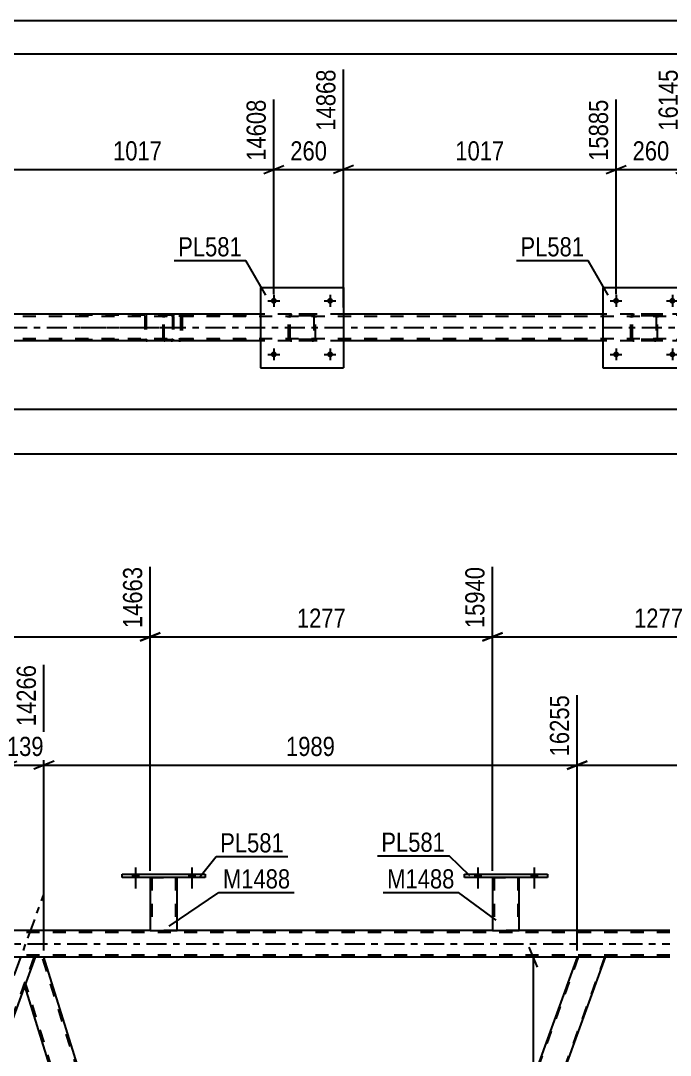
# Model space of a CAD drawing. Header units: millimetres. Extents: x 0 to 841, y 0 to 594.
# Drawn here: x 641.5 to 738.4, y 439.5 to 594 of the extents above; entities that cross this region are included whole.
import ezdxf

# ---------------------------------------------------------------- set-up
doc = ezdxf.new("R2010")
doc.units = ezdxf.units.MM
doc.linetypes.add('DXK_LINE_DOT2', pattern=[3.9198, 1.9599, -1.9599])
doc.linetypes.add('DXK_LINE_DOT3', pattern=[5.9187, 2.979, -0.9799, 0.9799, -0.9799])
doc.styles.add('Arial Narrow', font='ARIALN.TTF', dxfattribs={"height": 0.2})

# ---------------------------------------------------------------- blocks, each defined once
blk = doc.blocks.new('Unknown-814553119-1135')
at = {"color": 5, "linetype": 'Continuous'}
for p, q in [((841, 594), (0, 594)), ((836, 589), (5, 589))]:
    blk.add_line(p, q, dxfattribs=at)
blk = doc.blocks.new('Part-814553119-2887 - 2837')
at = {"color": 2, "linetype": 'Continuous'}
for p, q in [((677.23, 550.17), (638.55, 550.17)), ((728.31, 550.17), (689.63, 550.17)), ((677.23, 546.17), (638.55, 546.17)), ((728.31, 546.17), (689.63, 546.17))]:
    blk.add_line(p, q, dxfattribs=at)
at = {"color": 7, "linetype": 'DXK_LINE_DOT2'}
for p, q in [((689.63, 550.17), (677.23, 550.17)), ((740.71, 550.17), (728.31, 550.17)), ((757.39, 549.85), (94.93, 549.85)), ((757.39, 546.49), (94.93, 546.49)), ((689.63, 546.17), (677.23, 546.17)), ((740.71, 546.17), (728.31, 546.17))]:
    blk.add_line(p, q, dxfattribs=at)
at = {"color": 7, "linetype": 'DXK_LINE_DOT3'}
blk.add_line((94.93, 548.17), (757.39, 548.17), dxfattribs=at)
blk = doc.blocks.new('Part-814553119-2978 - 2837')
at = {"color": 2, "linetype": 'Continuous'}
for p, q in [((728.31, 554.17), (728.31, 542.17)), ((728.31, 554.17), (740.71, 554.17)), ((740.71, 554.17), (740.71, 542.17)), ((728.31, 542.17), (740.71, 542.17))]:
    blk.add_line(p, q, dxfattribs=at)
blk = doc.blocks.new('Part-814553119-2979 - 2837')
at = {"color": 7, "linetype": 'DXK_LINE_DOT2'}
for p, q in [((732.81, 550.13), (732.99, 550.17)), ((732.99, 550.17), (732.81, 550.13)), ((736.03, 550.17), (732.99, 550.17)), ((736.03, 550.17), (736.22, 550.13)), ((736.22, 550.13), (736.03, 550.17)), ((732.51, 549.69), (732.55, 549.87)), ((732.55, 549.87), (732.51, 549.69)), ((732.51, 546.65), (732.51, 549.69)), ((732.75, 549.69), (732.77, 549.78)), ((732.75, 546.65), (732.75, 549.69)), ((732.77, 549.78), (732.82, 549.86)), ((732.82, 549.86), (732.9, 549.91)), ((732.9, 549.91), (732.99, 549.93)), ((736.03, 549.93), (732.99, 549.93)), ((736.03, 549.93), (736.12, 549.91)), ((736.12, 549.91), (736.2, 549.86)), ((736.2, 549.86), (736.25, 549.78)), ((736.25, 549.78), (736.27, 549.69)), ((736.27, 549.69), (736.27, 546.65)), ((736.48, 549.87), (736.51, 549.69)), ((736.51, 549.69), (736.48, 549.87)), ((736.51, 546.65), (736.51, 549.69)), ((732.55, 546.46), (732.51, 546.65)), ((732.51, 546.65), (732.55, 546.46)), ((732.77, 546.55), (732.75, 546.65)), ((732.82, 546.48), (732.77, 546.55)), ((732.99, 546.17), (732.81, 546.2)), ((732.81, 546.2), (732.99, 546.17)), ((732.9, 546.42), (732.82, 546.48)), ((732.99, 546.41), (732.9, 546.42)), ((736.03, 546.41), (732.99, 546.41)), ((736.03, 546.17), (732.99, 546.17)), ((736.12, 546.42), (736.03, 546.41)), ((736.22, 546.2), (736.03, 546.17)), ((736.03, 546.17), (736.22, 546.2)), ((736.2, 546.48), (736.12, 546.42)), ((736.25, 546.55), (736.2, 546.48)), ((736.27, 546.65), (736.25, 546.55)), ((736.51, 546.65), (736.48, 546.46)), ((736.48, 546.46), (736.51, 546.65))]:
    blk.add_line(p, q, dxfattribs=at)
at = {"color": 7, "linetype": 'DXK_LINE_DOT3'}
blk.add_line((734.51, 548.17), (734.51, 548.17), dxfattribs=at)
at = {"color": 7, "linetype": 'DXK_LINE_DOT2'}
for centre, start, end in [((732.99, 549.69), 112.5, 157.5), ((732.99, 549.69), 112.5, 157.5), ((736.03, 549.69), 22.5, 67.5), ((736.03, 549.69), 22.5, 67.5), ((732.99, 546.65), 202.5, 247.5), ((732.99, 546.65), 202.5, 247.5), ((736.03, 546.65), 292.5, 337.5), ((736.03, 546.65), 292.5, 337.5)]:
    blk.add_arc(centre, 0.48, start, end, dxfattribs=at)
blk = doc.blocks.new('Part-814553119-2984 - 2837')
at = {"color": 2, "linetype": 'Continuous'}
for p, q in [((677.23, 554.17), (677.23, 542.17)), ((677.23, 554.17), (689.63, 554.17)), ((689.63, 554.17), (689.63, 542.17)), ((677.23, 542.17), (689.63, 542.17))]:
    blk.add_line(p, q, dxfattribs=at)
blk = doc.blocks.new('Part-814553119-2985 - 2837')
at = {"color": 7, "linetype": 'DXK_LINE_DOT2'}
for p, q in [((681.73, 550.13), (681.91, 550.17)), ((681.91, 550.17), (681.73, 550.13)), ((684.95, 550.17), (681.91, 550.17)), ((684.95, 550.17), (685.14, 550.13)), ((685.14, 550.13), (684.95, 550.17)), ((681.43, 549.69), (681.47, 549.87)), ((681.47, 549.87), (681.43, 549.69)), ((681.43, 546.65), (681.43, 549.69)), ((681.67, 549.69), (681.69, 549.78)), ((681.67, 546.65), (681.67, 549.69)), ((681.69, 549.78), (681.74, 549.86)), ((681.74, 549.86), (681.82, 549.91)), ((681.82, 549.91), (681.91, 549.93)), ((684.95, 549.93), (681.91, 549.93)), ((684.95, 549.93), (685.04, 549.91)), ((685.04, 549.91), (685.12, 549.86)), ((685.12, 549.86), (685.17, 549.78)), ((685.17, 549.78), (685.19, 549.69)), ((685.19, 549.69), (685.19, 546.65)), ((685.4, 549.87), (685.43, 549.69)), ((685.43, 549.69), (685.4, 549.87)), ((685.43, 546.65), (685.43, 549.69)), ((681.47, 546.46), (681.43, 546.65)), ((681.43, 546.65), (681.47, 546.46)), ((681.69, 546.55), (681.67, 546.65)), ((681.74, 546.48), (681.69, 546.55)), ((681.91, 546.17), (681.73, 546.2)), ((681.73, 546.2), (681.91, 546.17)), ((681.82, 546.42), (681.74, 546.48)), ((681.91, 546.41), (681.82, 546.42)), ((684.95, 546.41), (681.91, 546.41)), ((684.95, 546.17), (681.91, 546.17)), ((685.04, 546.42), (684.95, 546.41)), ((685.14, 546.2), (684.95, 546.17)), ((684.95, 546.17), (685.14, 546.2)), ((685.12, 546.48), (685.04, 546.42)), ((685.17, 546.55), (685.12, 546.48)), ((685.19, 546.65), (685.17, 546.55)), ((685.43, 546.65), (685.4, 546.46)), ((685.4, 546.46), (685.43, 546.65))]:
    blk.add_line(p, q, dxfattribs=at)
at = {"color": 7, "linetype": 'DXK_LINE_DOT3'}
blk.add_line((683.43, 548.17), (683.43, 548.17), dxfattribs=at)
at = {"color": 7, "linetype": 'DXK_LINE_DOT2'}
for centre, start, end in [((681.91, 549.69), 112.5, 157.5), ((681.91, 549.69), 112.5, 157.5), ((684.95, 549.69), 22.5, 67.5), ((684.95, 549.69), 22.5, 67.5), ((681.91, 546.65), 202.5, 247.5), ((681.91, 546.65), 202.5, 247.5), ((684.95, 546.65), 292.5, 337.5), ((684.95, 546.65), 292.5, 337.5)]:
    blk.add_arc(centre, 0.48, start, end, dxfattribs=at)
blk = doc.blocks.new('Bolt-814553119-2921 - 2837')
at = {"linetype": 'Continuous'}
for points in [[(730.75, 552.17, -1), (729.87, 552.17, -1)], [(739.15, 552.17, -1), (738.27, 552.17, -1)]]:
    blk.add_hatch(color=1, dxfattribs=at).paths.add_polyline_path(points)
at = {"color": 1, "linetype": 'Continuous'}
for p, q in [((729.43, 552.17), (731.19, 552.17)), ((730.31, 553.05), (730.31, 551.29)), ((737.83, 552.17), (739.59, 552.17)), ((738.71, 553.05), (738.71, 551.29))]:
    blk.add_line(p, q, dxfattribs=at)
blk = doc.blocks.new('Bolt-814553119-2922 - 2837')
at = {"linetype": 'Continuous'}
for points in [[(730.75, 544.17, -1), (729.87, 544.17, -1)], [(739.15, 544.17, -1), (738.27, 544.17, -1)]]:
    blk.add_hatch(color=1, dxfattribs=at).paths.add_polyline_path(points)
at = {"color": 1, "linetype": 'Continuous'}
for p, q in [((729.43, 544.17), (731.19, 544.17)), ((730.31, 545.05), (730.31, 543.29)), ((737.83, 544.17), (739.59, 544.17)), ((738.71, 545.05), (738.71, 543.29))]:
    blk.add_line(p, q, dxfattribs=at)
blk = doc.blocks.new('Bolt-814553119-2923 - 2837')
at = {"linetype": 'Continuous'}
for points in [[(679.67, 552.17, -1), (678.79, 552.17, -1)], [(688.07, 552.17, -1), (687.19, 552.17, -1)]]:
    blk.add_hatch(color=1, dxfattribs=at).paths.add_polyline_path(points)
at = {"color": 1, "linetype": 'Continuous'}
for p, q in [((678.35, 552.17), (680.11, 552.17)), ((679.23, 553.05), (679.23, 551.29)), ((686.75, 552.17), (688.51, 552.17)), ((687.63, 553.05), (687.63, 551.29))]:
    blk.add_line(p, q, dxfattribs=at)
blk = doc.blocks.new('Bolt-814553119-2924 - 2837')
at = {"linetype": 'Continuous'}
for points in [[(679.67, 544.17, -1), (678.79, 544.17, -1)], [(688.07, 544.17, -1), (687.19, 544.17, -1)]]:
    blk.add_hatch(color=1, dxfattribs=at).paths.add_polyline_path(points)
at = {"color": 1, "linetype": 'Continuous'}
for p, q in [((678.35, 544.17), (680.11, 544.17)), ((679.23, 545.05), (679.23, 543.29)), ((686.75, 544.17), (688.51, 544.17)), ((687.63, 545.05), (687.63, 543.29))]:
    blk.add_line(p, q, dxfattribs=at)
blk = doc.blocks.new('Part-814553119-3042 - 2837')
at = {"color": 7, "linetype": 'DXK_LINE_DOT2'}
for p, q in [((749.05, 550.17), (733.72, 550.17)), ((745.48, 550.17), (745.35, 550.14)), ((749.18, 550.14), (749.05, 550.17)), ((749.05, 550.01), (733.72, 550.01)), ((745.16, 549.97), (745.14, 549.85)), ((745.14, 549.85), (745.14, 546.49)), ((745.31, 549.85), (745.32, 549.91)), ((745.31, 549.85), (745.31, 546.49)), ((745.32, 549.91), (745.36, 549.96)), ((745.36, 549.96), (745.39, 549.98)), ((745.39, 549.98), (745.41, 549.99)), ((745.41, 549.99), (745.48, 550.01)), ((749.05, 550.01), (749.12, 549.99)), ((749.12, 549.99), (749.17, 549.96)), ((749.17, 549.96), (749.21, 549.91)), ((749.21, 549.91), (749.22, 549.85)), ((749.22, 549.85), (749.22, 546.49)), ((749.39, 549.85), (749.37, 549.97)), ((749.39, 549.85), (749.39, 546.49)), ((749.05, 546.33), (733.72, 546.33)), ((749.05, 546.17), (733.72, 546.17)), ((745.14, 546.49), (745.16, 546.36)), ((745.32, 546.43), (745.31, 546.49)), ((745.36, 546.37), (745.32, 546.43)), ((745.35, 546.19), (745.48, 546.17)), ((745.36, 546.37), (745.39, 546.35)), ((745.39, 546.35), (745.41, 546.34)), ((745.41, 546.34), (745.48, 546.33)), ((749.12, 546.34), (749.05, 546.33)), ((749.05, 546.17), (749.18, 546.19)), ((749.17, 546.37), (749.12, 546.34)), ((749.21, 546.43), (749.17, 546.37)), ((749.22, 546.49), (749.21, 546.43)), ((749.37, 546.36), (749.39, 546.49))]:
    blk.add_line(p, q, dxfattribs=at)
for centre, start, end in [((749.07, 549.83), 24.32, 69.2417), ((745.46, 546.5), 204.32, 249.2417), ((749.07, 546.5), 290.7583, 335.68)]:
    blk.add_arc(centre, 0.331, start, end, dxfattribs=at)
blk = doc.blocks.new('Part-814553119-3049 - 2837')
at = {"color": 7, "linetype": 'DXK_LINE_DOT2'}
for p, q in [((663.92, 550.17), (648.59, 550.17)), ((660.34, 550.17), (660.21, 550.14)), ((664.05, 550.14), (663.92, 550.17)), ((663.92, 550.01), (648.59, 550.01)), ((660.03, 549.97), (660, 549.85)), ((660, 549.85), (660, 546.49)), ((660.17, 549.85), (660.18, 549.91)), ((660.17, 549.85), (660.17, 546.49)), ((660.18, 549.91), (660.22, 549.96)), ((660.22, 549.96), (660.25, 549.98)), ((660.25, 549.98), (660.28, 549.99)), ((660.28, 549.99), (660.34, 550.01)), ((663.92, 550.01), (663.98, 549.99)), ((663.98, 549.99), (664.04, 549.96)), ((664.04, 549.96), (664.08, 549.91)), ((664.08, 549.91), (664.09, 549.85)), ((664.09, 549.85), (664.09, 546.49)), ((664.26, 549.85), (664.23, 549.97)), ((664.26, 549.85), (664.26, 546.49)), ((663.92, 546.33), (648.59, 546.33)), ((663.92, 546.17), (648.59, 546.17)), ((660, 546.49), (660.03, 546.36)), ((660.18, 546.43), (660.17, 546.49)), ((660.22, 546.37), (660.18, 546.43)), ((660.21, 546.19), (660.34, 546.17)), ((660.22, 546.37), (660.25, 546.35)), ((660.25, 546.35), (660.28, 546.34)), ((660.28, 546.34), (660.34, 546.33)), ((663.98, 546.34), (663.92, 546.33)), ((663.92, 546.17), (664.05, 546.19)), ((664.04, 546.37), (663.98, 546.34)), ((664.08, 546.43), (664.04, 546.37)), ((664.09, 546.49), (664.08, 546.43)), ((664.23, 546.36), (664.26, 546.49))]:
    blk.add_line(p, q, dxfattribs=at)
at = {"color": 7, "linetype": 'DXK_LINE_DOT3'}
blk.add_line((650.38, 548.17), (665.55, 548.17), dxfattribs=at)
at = {"color": 7, "linetype": 'DXK_LINE_DOT2'}
for centre, start, end in [((663.93, 549.83), 24.32, 69.2417), ((660.33, 546.5), 204.32, 249.2417), ((663.93, 546.5), 290.7583, 335.68)]:
    blk.add_arc(centre, 0.331, start, end, dxfattribs=at)
blk = doc.blocks.new('Part-814553119-3063 - 2837')
at = {"color": 7, "linetype": 'DXK_LINE_DOT2'}
for p, q in [((662.79, 550.03), (662.73, 549.87)), ((662.88, 550.13), (662.79, 550.03)), ((662.98, 550.17), (662.88, 550.13)), ((675.14, 550.17), (662.98, 550.17)), ((664.26, 550.17), (664.26, 549.93)), ((665.27, 550.13), (665.07, 550.17)), ((662.73, 549.87), (662.71, 549.69)), ((662.71, 546.65), (662.71, 549.69)), ((662.85, 549.69), (662.86, 549.78)), ((662.85, 546.65), (662.85, 549.69)), ((662.86, 549.78), (662.89, 549.86)), ((662.89, 549.86), (662.93, 549.91)), ((662.93, 549.91), (662.98, 549.93)), ((675.14, 549.93), (662.98, 549.93)), ((665.07, 549.93), (665.17, 549.91)), ((665.17, 549.91), (665.25, 549.86)), ((665.25, 549.86), (665.31, 549.78)), ((665.31, 549.78), (665.32, 549.69)), ((665.32, 549.69), (665.32, 546.65)), ((665.56, 549.77), (665.54, 549.87)), ((665.58, 549.69), (665.56, 549.77)), ((665.58, 549.69), (665.58, 546.65)), ((662.71, 546.65), (662.73, 546.46)), ((662.73, 546.46), (662.79, 546.31)), ((662.79, 546.31), (662.88, 546.2)), ((662.86, 546.55), (662.85, 546.65)), ((662.89, 546.48), (662.86, 546.55)), ((662.88, 546.2), (662.98, 546.17)), ((662.93, 546.42), (662.89, 546.48)), ((662.98, 546.41), (662.93, 546.42)), ((675.14, 546.41), (662.98, 546.41)), ((675.14, 546.17), (662.98, 546.17)), ((664.26, 546.17), (664.26, 546.41)), ((665.17, 546.42), (665.07, 546.41)), ((665.07, 546.17), (665.27, 546.2)), ((665.25, 546.48), (665.17, 546.42)), ((665.31, 546.55), (665.25, 546.48)), ((665.32, 546.65), (665.31, 546.55)), ((665.54, 546.46), (665.56, 546.56)), ((665.56, 546.56), (665.58, 546.65))]:
    blk.add_line(p, q, dxfattribs=at)
for centre, start, end in [((665.09, 549.67), 23.8494, 68.8059), ((665.09, 546.66), 291.1941, 336.1506)]:
    blk.add_arc(centre, 0.492, start, end, dxfattribs=at)
blk = doc.blocks.new('Bolt-814553119-3740 - 3729')
at = {"linetype": 'Continuous'}
for points in [[(658.15, 466.05), (659.03, 466.05), (659.03, 466.53), (658.15, 466.53)], [(666.55, 466.05), (667.43, 466.05), (667.43, 466.53), (666.55, 466.53)]]:
    blk.add_hatch(color=1, dxfattribs=at).paths.add_polyline_path(points)
at = {"color": 1, "linetype": 'Continuous'}
for p, q in [((658.59, 467.53), (658.59, 464.41)), ((666.99, 467.53), (666.99, 464.41)), ((658.15, 466.53), (658.15, 466.05)), ((659.03, 466.53), (659.03, 466.05)), ((666.55, 466.53), (666.55, 466.05)), ((667.43, 466.53), (667.43, 466.05))]:
    blk.add_line(p, q, dxfattribs=at)
blk = doc.blocks.new('Bolt-814553119-3741 - 3729')
at = {"linetype": 'Continuous'}
for points in [[(658.15, 466.05), (659.03, 466.05), (659.03, 466.53), (658.15, 466.53)], [(666.55, 466.05), (667.43, 466.05), (667.43, 466.53), (666.55, 466.53)]]:
    blk.add_hatch(color=1, dxfattribs=at).paths.add_polyline_path(points)
at = {"color": 1, "linetype": 'Continuous'}
for p, q in [((658.59, 467.53), (658.59, 464.41)), ((666.99, 467.53), (666.99, 464.41)), ((658.15, 466.53), (658.15, 466.05)), ((659.03, 466.53), (659.03, 466.05)), ((666.55, 466.53), (666.55, 466.05)), ((667.43, 466.53), (667.43, 466.05))]:
    blk.add_line(p, q, dxfattribs=at)
blk = doc.blocks.new('Bolt-814553119-3742 - 3729')
at = {"linetype": 'Continuous'}
for points in [[(709.23, 466.05), (710.11, 466.05), (710.11, 466.53), (709.23, 466.53)], [(717.63, 466.05), (718.51, 466.05), (718.51, 466.53), (717.63, 466.53)]]:
    blk.add_hatch(color=1, dxfattribs=at).paths.add_polyline_path(points)
at = {"color": 1, "linetype": 'Continuous'}
for p, q in [((709.67, 467.53), (709.67, 464.41)), ((718.07, 467.53), (718.07, 464.41)), ((709.23, 466.53), (709.23, 466.05)), ((710.11, 466.53), (710.11, 466.05)), ((717.63, 466.53), (717.63, 466.05)), ((718.51, 466.53), (718.51, 466.05))]:
    blk.add_line(p, q, dxfattribs=at)
blk = doc.blocks.new('Bolt-814553119-3769 - 3729')
at = {"linetype": 'Continuous'}
for points in [[(709.23, 466.05), (710.11, 466.05), (710.11, 466.53), (709.23, 466.53)], [(717.63, 466.05), (718.51, 466.05), (718.51, 466.53), (717.63, 466.53)]]:
    blk.add_hatch(color=1, dxfattribs=at).paths.add_polyline_path(points)
at = {"color": 1, "linetype": 'Continuous'}
for p, q in [((709.67, 467.53), (709.67, 464.41)), ((718.07, 467.53), (718.07, 464.41)), ((709.23, 466.53), (709.23, 466.05)), ((710.11, 466.53), (710.11, 466.05)), ((717.63, 466.53), (717.63, 466.05)), ((718.51, 466.53), (718.51, 466.05))]:
    blk.add_line(p, q, dxfattribs=at)
blk = doc.blocks.new('Part-814553119-3779 - 3729')
at = {"color": 2, "linetype": 'Continuous'}
for p, q in [((711.87, 466.05), (711.87, 458.14)), ((715.87, 458.14), (715.87, 466.05)), ((711.87, 458.14), (715.87, 458.14))]:
    blk.add_line(p, q, dxfattribs=at)
at = {"color": 7, "linetype": 'DXK_LINE_DOT2'}
for p, q in [((711.87, 466.05), (715.87, 466.05)), ((711.87, 466.05), (711.87, 466.05)), ((711.87, 466.05), (711.87, 466.05)), ((712.11, 466.05), (712.11, 458.14)), ((715.63, 466.05), (715.63, 458.14)), ((715.87, 466.05), (715.87, 466.05)), ((715.87, 466.05), (715.87, 466.05)), ((715.57, 458.14), (715.61, 458.14)), ((715.57, 458.14), (715.61, 458.14)), ((715.61, 458.14), (715.63, 458.14)), ((715.61, 458.14), (715.63, 458.14))]:
    blk.add_line(p, q, dxfattribs=at)
blk = doc.blocks.new('Part-814553119-3784 - 3729')
at = {"color": 2, "linetype": 'Continuous'}
for p, q in [((707.67, 466.53), (720.07, 466.53)), ((707.67, 466.05), (707.67, 466.53)), ((720.07, 466.05), (707.67, 466.05)), ((720.07, 466.53), (720.07, 466.05))]:
    blk.add_line(p, q, dxfattribs=at)
blk = doc.blocks.new('Part-814553119-3899 - 3729')
at = {"color": 2, "linetype": 'Continuous'}
for p, q in [((660.79, 466.05), (660.79, 458.14)), ((664.79, 458.14), (664.79, 466.05)), ((660.79, 458.14), (664.79, 458.14))]:
    blk.add_line(p, q, dxfattribs=at)
at = {"color": 7, "linetype": 'DXK_LINE_DOT2'}
for p, q in [((660.79, 466.05), (664.79, 466.05)), ((660.79, 466.05), (660.79, 466.05)), ((660.79, 466.05), (660.79, 466.05)), ((661.03, 466.05), (661.03, 458.14)), ((664.55, 466.05), (664.55, 458.14)), ((664.79, 466.05), (664.79, 466.05)), ((664.79, 466.05), (664.79, 466.05)), ((664.49, 458.14), (664.53, 458.14)), ((664.49, 458.14), (664.53, 458.14)), ((664.53, 458.14), (664.55, 458.14)), ((664.53, 458.14), (664.55, 458.14))]:
    blk.add_line(p, q, dxfattribs=at)
blk = doc.blocks.new('Part-814553119-3904 - 3729')
at = {"color": 2, "linetype": 'Continuous'}
for p, q in [((656.59, 466.53), (668.99, 466.53)), ((656.59, 466.05), (656.59, 466.53)), ((668.99, 466.05), (656.59, 466.05)), ((668.99, 466.53), (668.99, 466.05))]:
    blk.add_line(p, q, dxfattribs=at)
blk = doc.blocks.new('Part-814553119-4048 - 3729')
at = {"color": 7, "linetype": 'DXK_LINE_DOT2'}
for p, q in [((738.35, 457.82), (74.28, 457.82)), ((664.79, 458.14), (660.79, 458.14)), ((715.87, 458.14), (711.87, 458.14)), ((738.35, 454.46), (74.28, 454.46)), ((728.75, 454.14), (213.69, 454.14)), ((644.93, 454.14), (639.36, 454.14)), ((728.75, 454.14), (724.49, 454.14))]:
    blk.add_line(p, q, dxfattribs=at)
at = {"color": 2, "linetype": 'Continuous'}
for p, q in [((660.79, 458.14), (613.71, 458.14)), ((711.87, 458.14), (664.79, 458.14)), ((738.35, 458.14), (715.87, 458.14)), ((724.49, 454.14), (644.93, 454.14)), ((738.35, 454.14), (728.75, 454.14))]:
    blk.add_line(p, q, dxfattribs=at)
at = {"color": 7, "linetype": 'DXK_LINE_DOT3'}
blk.add_line((74.28, 456.14), (738.35, 456.14), dxfattribs=at)
blk = doc.blocks.new('Part-814553119-4133 - 3729')
at = {"color": 7, "linetype": 'DXK_LINE_DOT3'}
blk.add_line((593.94, 323.52), (644.91, 463.54), dxfattribs=at)
at = {"color": 7, "linetype": 'DXK_LINE_DOT2'}
for p, q in [((639.53, 454.14), (595.41, 332.92)), ((643.44, 454.14), (599.32, 332.92)), ((643.61, 454.14), (642.08, 449.94)), ((595.24, 332.92), (596.99, 337.74)), ((601.25, 337.74), (599.49, 332.92)), ((599.49, 332.92), (595.24, 332.92))]:
    blk.add_line(p, q, dxfattribs=at)
at = {"color": 2, "linetype": 'Continuous'}
for p, q in [((639.36, 454.14), (596.99, 337.74)), ((643.61, 454.14), (639.36, 454.14)), ((642.08, 449.94), (601.25, 337.74))]:
    blk.add_line(p, q, dxfattribs=at)
blk = doc.blocks.new('Part-814553119-4138 - 3729')
at = {"color": 2, "linetype": 'Continuous'}
for p, q in [((643.61, 454.14), (642.09, 449.94)), ((644.93, 454.14), (643.61, 454.14)), ((681.63, 336.39), (644.93, 454.14)), ((678.53, 332.92), (642.07, 449.89)), ((642.09, 449.94), (642.08, 449.94)), ((681.36, 335.64), (680.37, 332.92)), ((681.61, 336.33), (681.36, 335.64)), ((681.62, 336.34), (681.61, 336.33))]:
    blk.add_line(p, q, dxfattribs=at)
at = {"color": 7, "linetype": 'DXK_LINE_DOT2'}
for p, q in [((681.5, 336.02), (644.68, 454.14)), ((642.09, 449.94), (642.07, 449.89)), ((678.78, 332.92), (642.2, 450.26)), ((681.36, 335.64), (681.55, 336.17)), ((681.63, 336.39), (681.62, 336.34)), ((680.37, 332.92), (678.53, 332.92))]:
    blk.add_line(p, q, dxfattribs=at)
blk = doc.blocks.new('Part-814553119-4143 - 3729')
at = {"color": 7, "linetype": 'DXK_LINE_DOT2'}
for p, q in [((724.66, 454.14), (680.54, 332.92)), ((728.58, 454.14), (684.46, 332.92)), ((681.62, 336.34), (680.37, 332.92)), ((680.37, 332.92), (684.63, 332.92))]:
    blk.add_line(p, q, dxfattribs=at)
at = {"color": 2, "linetype": 'Continuous'}
for p, q in [((724.49, 454.14), (681.62, 336.34)), ((684.63, 332.92), (728.75, 454.14)), ((728.75, 454.14), (724.49, 454.14))]:
    blk.add_line(p, q, dxfattribs=at)
blk = doc.blocks.new('StraightDimension-814553119-3499 - 2837')
at = {"color": 7, "linetype": 'Continuous'}
for p, q in [((638.55, 551.17), (638.55, 586.72)), ((679.23, 553.17), (679.23, 582.22)), ((640.05, 572.38), (637.05, 571.18)), ((638.55, 571.78), (679.23, 571.78)), ((677.73, 571.18), (680.73, 572.38))]:
    blk.add_line(p, q, dxfattribs=at)
at = {"color": 0, "linetype": 'Continuous'}
blk.add_wipeout([(678.63, 582.82), (674.43, 582.82), (674.43, 572.48), (678.63, 572.48)], dxfattribs=at)
at = {"color": 0}
blk.add_wipeout([(663.15, 572.53), (663.15, 576.73), (654.64, 576.73), (654.64, 572.53)], dxfattribs=at)
at = {"color": 3, "linetype": 'Continuous', "style": 'Arial Narrow'}
blk.add_text('14608', height=2.863, rotation=90.0002, dxfattribs=at).set_placement((678.03, 573.08))
at = {"color": 3, "style": 'Arial Narrow'}
blk.add_text('1017', height=2.863, dxfattribs=at).set_placement((655.24, 573.13))
blk = doc.blocks.new('StraightDimension-814553119-3519 - 2837')
at = {"color": 7, "linetype": 'Continuous'}
for p, q in [((689.63, 551.17), (689.63, 586.72)), ((679.23, 553.17), (679.23, 582.22)), ((677.73, 571.18), (680.73, 572.38)), ((679.23, 571.78), (689.63, 571.78)), ((691.13, 572.38), (688.13, 571.18))]:
    blk.add_line(p, q, dxfattribs=at)
at = {"color": 0}
blk.add_wipeout([(687.77, 572.53), (687.77, 576.73), (681.09, 576.73), (681.09, 572.53)], dxfattribs=at)
at = {"color": 3, "style": 'Arial Narrow'}
blk.add_text('260', height=2.863, dxfattribs=at).set_placement((681.69, 573.13))
at = {"color": 0, "linetype": 'Continuous'}
blk.add_wipeout([(689.03, 587.32), (684.83, 587.32), (684.83, 576.98), (689.03, 576.98)], dxfattribs=at)
at = {"color": 3, "linetype": 'Continuous', "style": 'Arial Narrow'}
blk.add_text('14868', height=2.863, rotation=90.0002, dxfattribs=at).set_placement((688.43, 577.58))
blk = doc.blocks.new('StraightDimension-814553119-3539 - 2837')
at = {"color": 7, "linetype": 'Continuous'}
for p, q in [((689.63, 551.17), (689.63, 586.72)), ((730.31, 553.17), (730.31, 582.22)), ((691.13, 572.38), (688.13, 571.18)), ((689.63, 571.78), (730.31, 571.78)), ((728.81, 571.18), (731.81, 572.38))]:
    blk.add_line(p, q, dxfattribs=at)
at = {"color": 0, "linetype": 'Continuous'}
blk.add_wipeout([(729.71, 582.82), (725.51, 582.82), (725.51, 572.48), (729.71, 572.48)], dxfattribs=at)
at = {"color": 0}
blk.add_wipeout([(714.23, 572.53), (714.23, 576.73), (705.72, 576.73), (705.72, 572.53)], dxfattribs=at)
at = {"color": 3, "linetype": 'Continuous', "style": 'Arial Narrow'}
blk.add_text('15885', height=2.863, rotation=90.0002, dxfattribs=at).set_placement((729.11, 573.08))
at = {"color": 3, "style": 'Arial Narrow'}
blk.add_text('1017', height=2.863, dxfattribs=at).set_placement((706.32, 573.13))
blk = doc.blocks.new('StraightDimension-814553119-3559 - 2837')
at = {"color": 7, "linetype": 'Continuous'}
for p, q in [((740.71, 551.17), (740.71, 586.72)), ((730.31, 553.17), (730.31, 582.22)), ((728.81, 571.18), (731.81, 572.38)), ((730.31, 571.78), (740.71, 571.78)), ((742.21, 572.38), (739.21, 571.18))]:
    blk.add_line(p, q, dxfattribs=at)
at = {"color": 0}
blk.add_wipeout([(738.85, 572.53), (738.85, 576.73), (732.17, 576.73), (732.17, 572.53)], dxfattribs=at)
at = {"color": 3, "style": 'Arial Narrow'}
blk.add_text('260', height=2.863, dxfattribs=at).set_placement((732.77, 573.13))
at = {"color": 0, "linetype": 'Continuous'}
blk.add_wipeout([(740.11, 587.32), (735.91, 587.32), (735.91, 576.98), (740.11, 576.98)], dxfattribs=at)
at = {"color": 3, "linetype": 'Continuous', "style": 'Arial Narrow'}
blk.add_text('16145', height=2.863, rotation=90.0002, dxfattribs=at).set_placement((739.51, 577.58))
blk = doc.blocks.new('StraightDimension-814553119-3627 - 2837')
at = {"color": 7, "linetype": 'Continuous'}
blk.add_line((94.29, 529.32), (795.15, 529.32), dxfattribs=at)
blk = doc.blocks.new('StraightDimension-814553119-3648 - 2837')
at = {"color": 7, "linetype": 'Continuous'}
blk.add_line((94.93, 536), (794.51, 536), dxfattribs=at)
blk = doc.blocks.new('StraightDimension-814553119-4940 - 3729')
at = {"color": 7, "linetype": 'Continuous'}
for p, q in [((609.71, 467.05), (609.71, 512.44)), ((660.79, 467.05), (660.79, 512.44)), ((611.21, 502.6), (608.21, 501.4)), ((659.29, 501.4), (662.29, 502.6)), ((609.71, 502), (660.79, 502))]:
    blk.add_line(p, q, dxfattribs=at)
at = {"color": 0, "linetype": 'Continuous'}
blk.add_wipeout([(660.19, 513.04), (655.99, 513.04), (655.99, 502.7), (660.19, 502.7)], dxfattribs=at)
at = {"color": 0}
blk.add_wipeout([(639.5, 502.75), (639.5, 506.95), (630.99, 506.95), (630.99, 502.75)], dxfattribs=at)
at = {"color": 3, "linetype": 'Continuous', "style": 'Arial Narrow'}
blk.add_text('14663', height=2.863, rotation=90.0002, dxfattribs=at).set_placement((659.59, 503.3))
at = {"color": 3, "style": 'Arial Narrow'}
blk.add_text('1277', height=2.863, dxfattribs=at).set_placement((631.59, 503.35))
blk = doc.blocks.new('StraightDimension-814553119-4796 - 3729')
at = {"color": 7, "linetype": 'Continuous'}
for p, q in [((718.56, 452.64), (717.36, 455.64)), ((735.82, 454.14), (715.11, 454.14)), ((717.96, 332.92), (717.96, 454.14)), ((717.36, 334.42), (718.56, 331.42)), ((709.57, 332.92), (720.36, 332.92))]:
    blk.add_line(p, q, dxfattribs=at)
at = {"color": 0}
blk.add_wipeout([(717.21, 397.78), (713.01, 397.78), (713.01, 389.27), (717.21, 389.27)], dxfattribs=at)
at = {"color": 3, "style": 'Arial Narrow'}
blk.add_text('3031', height=2.863, rotation=90.0002, dxfattribs=at).set_placement((716.61, 389.87))
blk = doc.blocks.new('StraightDimension-814553119-4416 - 3729')
at = {"color": 7, "linetype": 'Continuous'}
for p, q in [((644.93, 455.14), (644.93, 497.8)), ((724.49, 455.14), (724.49, 493.3)), ((646.43, 483.45), (643.43, 482.25)), ((644.93, 482.85), (724.49, 482.85)), ((722.99, 482.25), (725.99, 483.45))]:
    blk.add_line(p, q, dxfattribs=at)
at = {"color": 0, "linetype": 'Continuous'}
blk.add_wipeout([(723.89, 493.9), (719.69, 493.9), (719.69, 483.55), (723.89, 483.55)], dxfattribs=at)
at = {"color": 0}
blk.add_wipeout([(688.97, 483.6), (688.97, 487.8), (680.45, 487.8), (680.45, 483.6)], dxfattribs=at)
at = {"color": 3, "linetype": 'Continuous', "style": 'Arial Narrow'}
blk.add_text('16255', height=2.863, rotation=90.0002, dxfattribs=at).set_placement((723.29, 484.15))
at = {"color": 3, "style": 'Arial Narrow'}
blk.add_text('1989', height=2.863, dxfattribs=at).set_placement((681.05, 484.2))
blk = doc.blocks.new('StraightDimension-814553119-4435 - 3729')
at = {"color": 7, "linetype": 'Continuous'}
for p, q in [((724.49, 455.14), (724.49, 493.3)), ((789.44, 463.64), (789.44, 493.3)), ((725.99, 483.45), (722.99, 482.25)), ((724.49, 482.85), (789.44, 482.85)), ((787.94, 482.25), (790.94, 483.45))]:
    blk.add_line(p, q, dxfattribs=at)
at = {"color": 0, "linetype": 'Continuous'}
blk.add_wipeout([(788.84, 493.9), (784.64, 493.9), (784.64, 483.55), (788.84, 483.55)], dxfattribs=at)
at = {"color": 0}
blk.add_wipeout([(761.22, 483.6), (761.22, 487.8), (752.71, 487.8), (752.71, 483.6)], dxfattribs=at)
at = {"color": 3, "linetype": 'Continuous', "style": 'Arial Narrow'}
blk.add_text('18035', height=2.863, rotation=90.0002, dxfattribs=at).set_placement((788.24, 484.15))
at = {"color": 3, "style": 'Arial Narrow'}
blk.add_text('1780', height=2.863, dxfattribs=at).set_placement((753.31, 484.2))
blk = doc.blocks.new('StraightDimension-814553119-4397 - 3729')
at = {"color": 7, "linetype": 'Continuous'}
for p, q in [((644.93, 455.14), (644.93, 497.8)), ((639.36, 455.14), (639.36, 493.3)), ((637.86, 482.25), (640.86, 483.45)), ((639.36, 482.85), (644.93, 482.85)), ((646.43, 483.45), (643.43, 482.25))]:
    blk.add_line(p, q, dxfattribs=at)
at = {"color": 0}
blk.add_wipeout([(645.49, 483.6), (645.49, 487.8), (638.8, 487.8), (638.8, 483.6)], dxfattribs=at)
at = {"color": 3, "style": 'Arial Narrow'}
blk.add_text('139', height=2.863, dxfattribs=at).set_placement((639.4, 484.2))
at = {"color": 0, "linetype": 'Continuous'}
blk.add_wipeout([(644.33, 498.4), (640.13, 498.4), (640.13, 488.05), (644.33, 488.05)], dxfattribs=at)
at = {"color": 3, "linetype": 'Continuous', "style": 'Arial Narrow'}
blk.add_text('14266', height=2.863, rotation=90.0002, dxfattribs=at).set_placement((643.73, 488.65))
blk = doc.blocks.new('StraightDimension-814553119-4920 - 3729')
at = {"color": 7, "linetype": 'Continuous'}
for p, q in [((711.87, 467.05), (711.87, 512.44)), ((761.42, 467.05), (761.42, 512.44)), ((713.37, 502.6), (710.37, 501.4)), ((759.92, 501.4), (762.92, 502.6)), ((711.87, 502), (761.42, 502))]:
    blk.add_line(p, q, dxfattribs=at)
at = {"color": 0, "linetype": 'Continuous'}
blk.add_wipeout([(760.82, 513.04), (756.62, 513.04), (756.62, 502.7), (760.82, 502.7)], dxfattribs=at)
at = {"color": 0}
blk.add_wipeout([(740.9, 502.75), (740.9, 506.95), (732.39, 506.95), (732.39, 502.75)], dxfattribs=at)
at = {"color": 3, "linetype": 'Continuous', "style": 'Arial Narrow'}
blk.add_text('17217', height=2.863, rotation=90.0002, dxfattribs=at).set_placement((760.22, 503.3))
at = {"color": 3, "style": 'Arial Narrow'}
blk.add_text('1277', height=2.863, dxfattribs=at).set_placement((732.99, 503.35))
blk = doc.blocks.new('StraightDimension-814553119-4930 - 3729')
at = {"color": 7, "linetype": 'Continuous'}
for p, q in [((660.79, 467.05), (660.79, 512.44)), ((711.87, 467.05), (711.87, 512.44)), ((662.29, 502.6), (659.29, 501.4)), ((710.37, 501.4), (713.37, 502.6)), ((660.79, 502), (711.87, 502))]:
    blk.add_line(p, q, dxfattribs=at)
at = {"color": 0, "linetype": 'Continuous'}
blk.add_wipeout([(711.27, 513.04), (707.07, 513.04), (707.07, 502.7), (711.27, 502.7)], dxfattribs=at)
at = {"color": 0}
blk.add_wipeout([(690.58, 502.75), (690.58, 506.95), (682.07, 506.95), (682.07, 502.75)], dxfattribs=at)
at = {"color": 3, "linetype": 'Continuous', "style": 'Arial Narrow'}
blk.add_text('15940', height=2.863, rotation=90.0002, dxfattribs=at).set_placement((710.67, 503.3))
at = {"color": 3, "style": 'Arial Narrow'}
blk.add_text('1277', height=2.863, dxfattribs=at).set_placement((682.67, 503.35))
blk = doc.blocks.new('Mark-814553119-2974 - 2837')
at = {"color": 0}
blk.add_wipeout([(725.54, 558.81), (725.54, 561.81), (716.04, 561.81), (716.04, 558.81)], dxfattribs=at)
blk.add_wipeout([(725.54, 558.81), (725.54, 561.81), (716.04, 561.81), (716.04, 558.81)], dxfattribs=at)
at = {"color": 30, "linetype": 'Continuous'}
for p in [(715.44, 558.21), (729.14, 553.02)]:
    blk.add_line(p, (726.14, 558.21), dxfattribs=at)
at = {"color": 3, "style": 'Arial Narrow'}
blk.add_text('PL581', height=2.863, dxfattribs=at).set_placement((716.04, 558.81))
blk = doc.blocks.new('Mark-814553119-2980 - 2837')
at = {"color": 0}
blk.add_wipeout([(674.46, 558.81), (674.46, 561.81), (664.96, 561.81), (664.96, 558.81)], dxfattribs=at)
blk.add_wipeout([(674.46, 558.81), (674.46, 561.81), (664.96, 561.81), (664.96, 558.81)], dxfattribs=at)
at = {"color": 30, "linetype": 'Continuous'}
for p in [(664.36, 558.21), (678.06, 553.02)]:
    blk.add_line(p, (675.06, 558.21), dxfattribs=at)
at = {"color": 3, "style": 'Arial Narrow'}
blk.add_text('PL581', height=2.863, dxfattribs=at).set_placement((664.96, 558.81))
blk = doc.blocks.new('Mark-814553119-3900 - 3729')
at = {"color": 0}
blk.add_wipeout([(680.73, 469.8), (680.73, 472.8), (671.23, 472.8), (671.23, 469.8)], dxfattribs=at)
blk.add_wipeout([(680.73, 469.8), (680.73, 472.8), (671.23, 472.8), (671.23, 469.8)], dxfattribs=at)
at = {"color": 30, "linetype": 'Continuous'}
for p, q in [((668.22, 466.2), (670.63, 469.2)), ((670.63, 469.2), (681.33, 469.2))]:
    blk.add_line(p, q, dxfattribs=at)
at = {"color": 3, "style": 'Arial Narrow'}
blk.add_text('PL581', height=2.863, dxfattribs=at).set_placement((671.23, 469.8))
blk = doc.blocks.new('Mark-814553119-3775 - 3729')
at = {"color": 0}
blk.add_wipeout([(706.21, 464.42), (706.21, 467.42), (696.15, 467.42), (696.15, 464.42)], dxfattribs=at)
blk.add_wipeout([(706.21, 464.42), (706.21, 467.42), (696.15, 467.42), (696.15, 464.42)], dxfattribs=at)
at = {"color": 30, "linetype": 'Continuous'}
for p in [(695.55, 463.82), (712.39, 459.66)]:
    blk.add_line(p, (706.81, 463.82), dxfattribs=at)
at = {"color": 3, "style": 'Arial Narrow'}
blk.add_text('M1488', height=2.863, dxfattribs=at).set_placement((696.15, 464.42))
blk = doc.blocks.new('Mark-814553119-3780 - 3729')
at = {"color": 0}
blk.add_wipeout([(704.79, 469.89), (704.79, 472.89), (695.28, 472.89), (695.28, 469.89)], dxfattribs=at)
blk.add_wipeout([(704.79, 469.89), (704.79, 472.89), (695.28, 472.89), (695.28, 469.89)], dxfattribs=at)
at = {"color": 30, "linetype": 'Continuous'}
for p in [(694.68, 469.29), (708.46, 466.31)]:
    blk.add_line(p, (705.39, 469.29), dxfattribs=at)
at = {"color": 3, "style": 'Arial Narrow'}
blk.add_text('PL581', height=2.863, dxfattribs=at).set_placement((695.28, 469.89))
blk = doc.blocks.new('Mark-814553119-3895 - 3729')
at = {"color": 0}
blk.add_wipeout([(681.69, 464.42), (681.69, 467.42), (671.64, 467.42), (671.64, 464.42)], dxfattribs=at)
blk.add_wipeout([(681.69, 464.42), (681.69, 467.42), (671.64, 467.42), (671.64, 464.42)], dxfattribs=at)
at = {"color": 30, "linetype": 'Continuous'}
for p, q in [((663.62, 458.8), (671.04, 463.82)), ((671.04, 463.82), (682.29, 463.82))]:
    blk.add_line(p, q, dxfattribs=at)
at = {"color": 3, "style": 'Arial Narrow'}
blk.add_text('M1488', height=2.863, dxfattribs=at).set_placement((671.64, 464.42))

msp = doc.modelspace()

# ---------------------------------------------------------------- block references
for name in ['Unknown-814553119-1135', 'Part-814553119-2984 - 2837', 'Part-814553119-2978 - 2837', 'Part-814553119-2887 - 2837', 'Bolt-814553119-2923 - 2837', 'Bolt-814553119-2921 - 2837', 'Part-814553119-3049 - 2837', 'Part-814553119-3063 - 2837', 'Part-814553119-2985 - 2837', 'Part-814553119-2979 - 2837', 'Part-814553119-3042 - 2837', 'Bolt-814553119-2924 - 2837', 'Bolt-814553119-2922 - 2837', 'Bolt-814553119-3740 - 3729', 'Bolt-814553119-3741 - 3729', 'Bolt-814553119-3742 - 3729', 'Bolt-814553119-3769 - 3729', 'Part-814553119-3904 - 3729', 'Part-814553119-3899 - 3729', 'Part-814553119-3784 - 3729', 'Part-814553119-3779 - 3729', 'Part-814553119-4133 - 3729', 'Part-814553119-4048 - 3729', 'Part-814553119-4138 - 3729', 'Part-814553119-4143 - 3729']:
    msp.add_blockref(name, (0, 0))

# ---------------------------------------------------------------- next in the draw order: block references
for name in ['StraightDimension-814553119-3499 - 2837', 'StraightDimension-814553119-3627 - 2837', 'StraightDimension-814553119-4940 - 3729', 'StraightDimension-814553119-4796 - 3729']:
    msp.add_blockref(name, (0, 0))

# ---------------------------------------------------------------- next in the draw order: block references
for name in ['StraightDimension-814553119-3519 - 2837', 'StraightDimension-814553119-3648 - 2837', 'StraightDimension-814553119-4416 - 3729']:
    msp.add_blockref(name, (0, 0))

# ---------------------------------------------------------------- next in the draw order: block references
for name in ['StraightDimension-814553119-3539 - 2837', 'Mark-814553119-2980 - 2837', 'StraightDimension-814553119-4397 - 3729', 'StraightDimension-814553119-4435 - 3729']:
    msp.add_blockref(name, (0, 0))

# ---------------------------------------------------------------- next in the draw order: block references
for name in ['StraightDimension-814553119-3559 - 2837', 'StraightDimension-814553119-4920 - 3729']:
    msp.add_blockref(name, (0, 0))

# ---------------------------------------------------------------- next in the draw order: block references
for name in ['Mark-814553119-2974 - 2837', 'StraightDimension-814553119-4930 - 3729']:
    msp.add_blockref(name, (0, 0))

# ---------------------------------------------------------------- next in the draw order: block references
for name in ['Mark-814553119-3900 - 3729', 'Mark-814553119-3775 - 3729']:
    msp.add_blockref(name, (0, 0))

# ---------------------------------------------------------------- next in the draw order: block references
for name in ['Mark-814553119-3780 - 3729', 'Mark-814553119-3895 - 3729']:
    msp.add_blockref(name, (0, 0))

doc.saveas('drawing.dxf')
